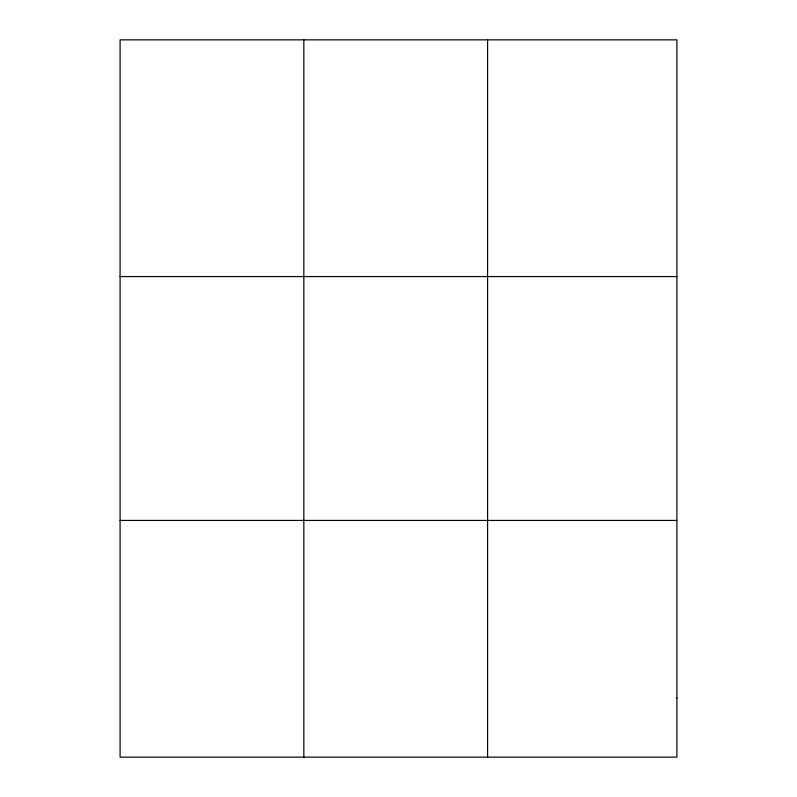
<?xml version="1.0" encoding="UTF-8"?>
<svg xmlns="http://www.w3.org/2000/svg" width="797" height="797" viewBox="0 0 797 797"><rect width="100%" height="100%" fill="white"/><g stroke="black" fill="none" stroke-linecap="round" stroke-linejoin="round"><path stroke-width="1.2" d="M303.836 39.85L303.836 757.15M487.595 39.85L487.595 757.15M120.088 276.559L676.912 276.559M120.088 520.441L676.912 520.441M676.912 697.973L676.912 757.15L120.088 757.15L120.088 39.85L676.912 39.85L676.912 697.973"/></g></svg>
